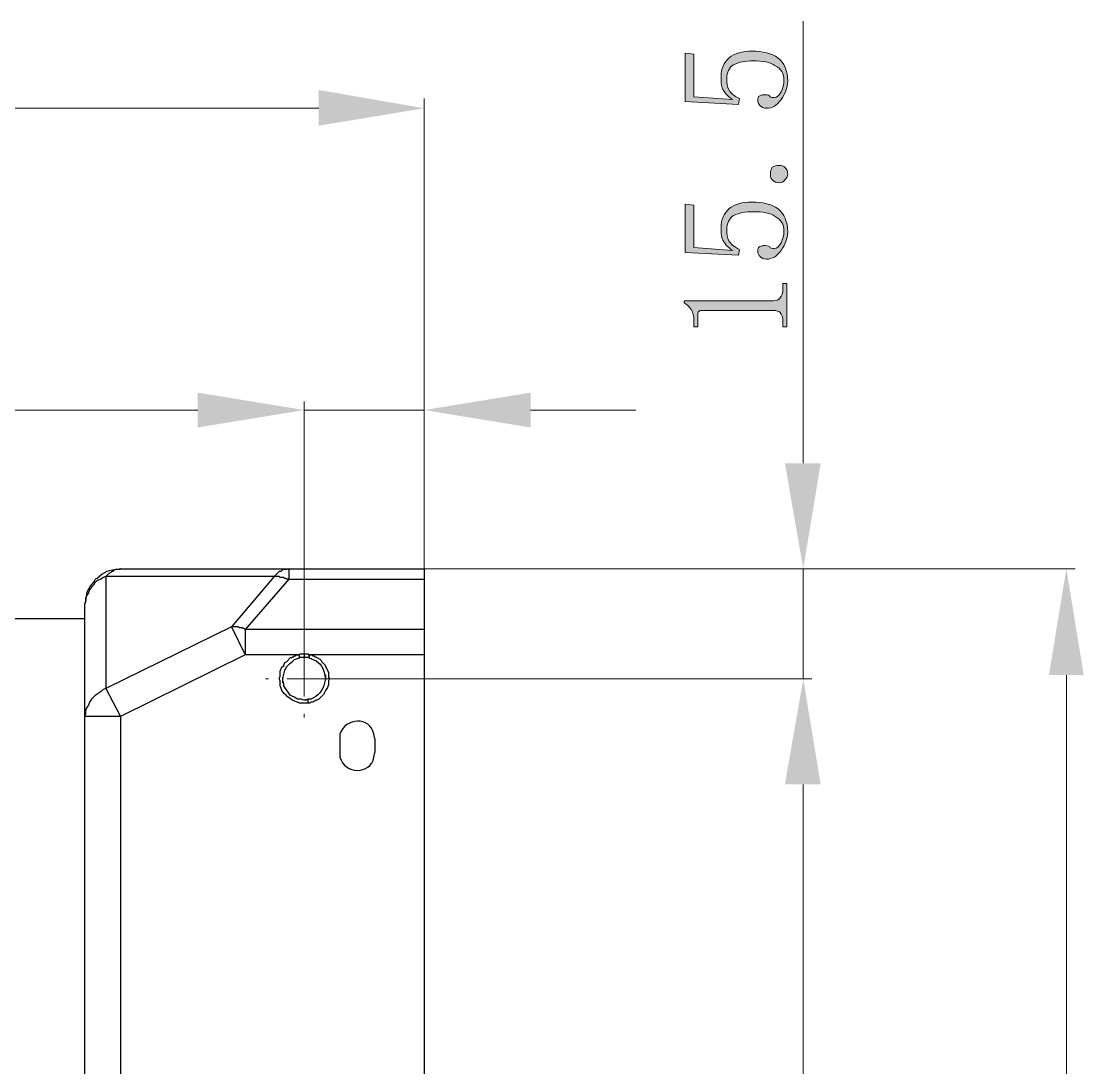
# Model space of a CAD drawing. Header units: millimetres. Extents: x 0 to 297, y 0 to 210.
# Drawn here: x 148.53 to 171.79, y 115.04 to 137.95 of the extents above; entities that cross this region are included whole.
import ezdxf

# ---------------------------------------------------------------- set-up
doc = ezdxf.new("R2010")
doc.units = ezdxf.units.MM

msp = doc.modelspace()

# ---------------------------------------------------------------- hatches: boundary and pattern name
h = msp.add_hatch(color=7)
edge = h.paths.add_edge_path(flags=0)
edge.add_spline(control_points=[(163.043588, 131.829015), (163.043588, 131.829015), (164.990886, 131.829015), (164.990886, 131.829015), (165.054386, 131.829015), (165.117886, 131.850111), (165.139088, 131.892515), (165.181386, 131.934813), (165.202588, 131.998313), (165.202588, 132.083015), (165.202588, 132.083015), (165.202588, 132.210015), (165.202588, 132.210015), (165.202588, 132.210015), (165.28729, 132.210015), (165.28729, 132.210015), (165.28729, 132.210015), (165.28729, 131.257515), (165.28729, 131.257515), (165.28729, 131.257515), (165.202588, 131.257515), (165.202588, 131.257515), (165.202588, 131.257515), (165.202588, 131.384515), (165.202588, 131.384515), (165.202588, 131.469111), (165.181386, 131.532611), (165.139088, 131.575015), (165.117886, 131.596111), (165.054386, 131.617313), (164.990886, 131.617313), (164.990886, 131.617313), (163.44579, 131.617313), (163.44579, 131.617313), (163.403386, 131.617313), (163.38229, 131.617313), (163.361088, 131.596111), (163.339886, 131.575015), (163.339886, 131.532611), (163.339886, 131.490313), (163.339886, 131.490313), (163.339886, 131.257515), (163.339886, 131.257515), (163.339886, 131.257515), (163.25529, 131.257515), (163.25529, 131.257515), (163.25529, 131.257515), (163.25529, 131.384515), (163.25529, 131.384515), (163.25529, 131.490313), (163.234088, 131.575015), (163.19179, 131.638515), (163.149386, 131.702015), (163.107088, 131.744313), (163.043588, 131.786611), (163.043588, 131.786611), (163.043588, 131.829015), (163.043588, 131.829015)], knot_values=[0, 0, 0, 0, 1, 1, 1, 2, 2, 2, 3, 3, 3, 4, 4, 4, 5, 5, 5, 6, 6, 6, 7, 7, 7, 8, 8, 8, 9, 9, 9, 10, 10, 10, 11, 11, 11, 12, 12, 12, 13, 13, 13, 14, 14, 14, 15, 15, 15, 16, 16, 16, 17, 17, 17, 18, 18, 18, 19, 19, 19, 19], degree=3, periodic=1)
edge = h.paths.add_edge_path(flags=0)
edge.add_spline(control_points=[(163.847886, 133.437611), (163.847886, 133.607015), (163.911386, 133.734015), (164.01729, 133.839813), (164.14429, 133.945611), (164.313588, 133.988015), (164.52529, 133.988015), (164.758088, 133.988015), (164.948588, 133.945611), (165.09679, 133.839813), (165.22379, 133.734015), (165.308386, 133.564611), (165.308386, 133.331813), (165.308386, 133.183611), (165.244886, 133.056611), (165.16029, 132.929611), (165.075588, 132.802611), (164.96979, 132.739111), (164.84279, 132.739111), (164.77929, 132.739111), (164.736886, 132.760313), (164.694588, 132.802611), (164.673386, 132.823813), (164.65229, 132.866111), (164.65229, 132.908515), (164.65229, 132.972015), (164.65229, 132.993111), (164.694588, 133.014313), (164.736886, 133.035515), (164.758088, 133.035515), (164.77929, 133.035515), (164.84279, 133.035515), (164.885088, 133.035515), (164.90629, 133.014313), (164.927386, 132.972015), (164.96979, 132.972015), (165.012088, 132.972015), (165.075588, 132.972015), (165.117886, 133.014313), (165.16029, 133.099015), (165.202588, 133.162515), (165.22379, 133.268313), (165.22379, 133.353015), (165.22379, 133.501111), (165.16029, 133.607015), (165.03329, 133.670515), (164.927386, 133.755111), (164.758088, 133.776313), (164.546386, 133.776313), (164.377088, 133.776313), (164.250088, 133.755111), (164.123088, 133.691611), (164.01729, 133.628111), (163.974886, 133.522313), (163.974886, 133.395313), (163.974886, 133.289515), (163.974886, 133.204813), (164.01729, 133.141313), (164.059588, 133.077813), (164.123088, 133.014313), (164.250088, 132.950813), (164.250088, 132.950813), (164.228886, 132.823813), (164.228886, 132.823813), (164.228886, 132.823813), (163.06479, 132.887313), (163.06479, 132.887313), (163.06479, 132.887313), (163.06479, 133.945611), (163.06479, 133.945611), (163.06479, 133.945611), (163.25529, 133.924515), (163.25529, 133.924515), (163.25529, 133.924515), (163.25529, 132.993111), (163.25529, 132.993111), (163.25529, 132.993111), (164.101886, 132.929611), (164.101886, 132.929611), (163.974886, 133.014313), (163.911386, 133.099015), (163.869088, 133.183611), (163.847886, 133.268313), (163.847886, 133.353015), (163.847886, 133.437611), (163.847886, 133.437611), (163.847886, 133.437611), (163.847886, 133.437611)], knot_values=[0, 0, 0, 0, 1, 1, 1, 2, 2, 2, 3, 3, 3, 4, 4, 4, 5, 5, 5, 6, 6, 6, 7, 7, 7, 8, 8, 8, 9, 9, 9, 10, 10, 10, 11, 11, 11, 12, 12, 12, 13, 13, 13, 14, 14, 14, 15, 15, 15, 16, 16, 16, 17, 17, 17, 18, 18, 18, 19, 19, 19, 20, 20, 20, 21, 21, 21, 22, 22, 22, 23, 23, 23, 24, 24, 24, 25, 25, 25, 26, 26, 26, 27, 27, 27, 28, 28, 28, 29, 29, 29, 29], degree=3, periodic=1)
edge = h.paths.add_edge_path(flags=0)
edge.add_spline(control_points=[(165.308386, 134.601813), (165.308386, 134.559515), (165.28729, 134.517111), (165.244886, 134.474813), (165.22379, 134.432515), (165.16029, 134.411313), (165.117886, 134.411313), (165.054386, 134.411313), (165.012088, 134.432515), (164.96979, 134.474813), (164.927386, 134.517111), (164.927386, 134.559515), (164.927386, 134.601813), (164.927386, 134.665313), (164.948588, 134.707611), (164.96979, 134.750015), (165.012088, 134.771111), (165.054386, 134.792313), (165.117886, 134.792313), (165.16029, 134.792313), (165.22379, 134.771111), (165.244886, 134.750015), (165.28729, 134.707611), (165.308386, 134.665313), (165.308386, 134.601813), (165.308386, 134.601813), (165.308386, 134.601813), (165.308386, 134.601813)], knot_values=[0, 0, 0, 0, 1, 1, 1, 2, 2, 2, 3, 3, 3, 4, 4, 4, 5, 5, 5, 6, 6, 6, 7, 7, 7, 8, 8, 8, 9, 9, 9, 9], degree=3, periodic=1)
edge = h.paths.add_edge_path(flags=0)
edge.add_spline(control_points=[(163.847886, 136.739611), (163.847886, 136.909015), (163.911386, 137.036015), (164.01729, 137.141813), (164.14429, 137.247611), (164.313588, 137.290015), (164.52529, 137.290015), (164.758088, 137.290015), (164.948588, 137.247611), (165.09679, 137.141813), (165.22379, 137.036015), (165.308386, 136.866611), (165.308386, 136.633813), (165.308386, 136.485611), (165.244886, 136.358611), (165.16029, 136.231611), (165.075588, 136.104611), (164.96979, 136.041111), (164.84279, 136.041111), (164.77929, 136.041111), (164.736886, 136.062313), (164.694588, 136.104611), (164.673386, 136.125813), (164.65229, 136.168111), (164.65229, 136.210515), (164.65229, 136.274015), (164.65229, 136.295111), (164.694588, 136.316313), (164.736886, 136.337515), (164.758088, 136.337515), (164.77929, 136.337515), (164.84279, 136.337515), (164.885088, 136.337515), (164.90629, 136.316313), (164.927386, 136.274015), (164.96979, 136.274015), (165.012088, 136.274015), (165.075588, 136.274015), (165.117886, 136.316313), (165.16029, 136.401015), (165.202588, 136.464515), (165.22379, 136.570313), (165.22379, 136.655015), (165.22379, 136.803111), (165.16029, 136.909015), (165.03329, 136.972515), (164.927386, 137.057111), (164.758088, 137.078313), (164.546386, 137.078313), (164.377088, 137.078313), (164.250088, 137.057111), (164.123088, 136.993611), (164.01729, 136.930111), (163.974886, 136.824313), (163.974886, 136.697313), (163.974886, 136.591515), (163.974886, 136.506813), (164.01729, 136.443313), (164.059588, 136.379813), (164.123088, 136.316313), (164.250088, 136.252813), (164.250088, 136.252813), (164.228886, 136.125813), (164.228886, 136.125813), (164.228886, 136.125813), (163.06479, 136.189313), (163.06479, 136.189313), (163.06479, 136.189313), (163.06479, 137.247611), (163.06479, 137.247611), (163.06479, 137.247611), (163.25529, 137.226515), (163.25529, 137.226515), (163.25529, 137.226515), (163.25529, 136.295111), (163.25529, 136.295111), (163.25529, 136.295111), (164.101886, 136.231611), (164.101886, 136.231611), (163.974886, 136.316313), (163.911386, 136.401015), (163.869088, 136.485611), (163.847886, 136.570313), (163.847886, 136.655015), (163.847886, 136.739611)], knot_values=[0, 0, 0, 0, 1, 1, 1, 2, 2, 2, 3, 3, 3, 4, 4, 4, 5, 5, 5, 6, 6, 6, 7, 7, 7, 8, 8, 8, 9, 9, 9, 10, 10, 10, 11, 11, 11, 12, 12, 12, 13, 13, 13, 14, 14, 14, 15, 15, 15, 16, 16, 16, 17, 17, 17, 18, 18, 18, 19, 19, 19, 20, 20, 20, 21, 21, 21, 22, 22, 22, 23, 23, 23, 24, 24, 24, 25, 25, 25, 26, 26, 26, 27, 27, 27, 28, 28, 28, 28], degree=3, periodic=1)
h = msp.add_hatch(color=7)
h.dxf.hatch_style = 2
h.paths.add_polyline_path([(155.042588, 136.443313), (155.042588, 135.660111), (157.34979, 136.041111)])
h = msp.add_hatch(color=7)
h.dxf.hatch_style = 2
h.paths.add_polyline_path([(152.39679, 129.818111), (152.39679, 129.056111), (154.725088, 129.437111)])
h = msp.add_hatch(color=7)
h.dxf.hatch_style = 2
h.paths.add_polyline_path([(159.678088, 129.818111), (159.678088, 129.056111), (157.34979, 129.437111)])
h = msp.add_hatch(color=7)
h.dxf.hatch_style = 2
h.paths.add_polyline_path([(165.244886, 128.273015), (166.028088, 128.273015), (165.647088, 125.965813)])
h = msp.add_hatch(color=7)
h.dxf.hatch_style = 2
h.paths.add_polyline_path([(171.023386, 123.637515), (171.785386, 123.637515), (171.404386, 125.965813)])
h = msp.add_hatch(color=7)
h.dxf.hatch_style = 2
h.paths.add_polyline_path([(165.244886, 121.245611), (166.028088, 121.245611), (165.647088, 123.552813)])
h = msp.add_hatch(color=7)
h.dxf.hatch_style = 2
h.paths.add_polyline_path([(165.244886, 121.245611), (166.028088, 121.245611), (165.647088, 123.552813)])

# ---------------------------------------------------------------- linework, layer by layer
at = {"color": 7, "lineweight": 15}
for points in [[(165.647088, 137.946111), (165.647088, 128.273015)], [(79.011886, 136.041111), (155.042588, 136.041111)], [(157.34979, 136.252813), (157.34979, 123.955015)], [(154.725088, 129.627611), (154.725088, 123.658611)], [(157.34979, 129.627611), (157.34979, 123.658611)], [(152.39679, 129.437111), (144.670886, 129.437111)], [(157.34979, 129.437111), (154.725088, 129.437111)], [(159.678088, 129.437111), (161.98529, 129.437111)], [(154.830886, 125.965813), (165.837588, 125.965813)], [(157.455588, 125.965813), (171.594886, 125.965813)], [(165.647088, 125.965813), (165.647088, 123.552813)], [(154.725088, 124.399515), (154.725088, 124.336015)], [(154.725088, 123.955015), (154.725088, 123.552813), (154.344088, 123.552813)], [(153.941886, 123.552813), (153.878386, 123.552813)], [(154.725088, 123.552813), (155.106088, 123.552813)], [(154.725088, 123.552813), (154.725088, 123.171813)], [(154.830886, 123.552813), (165.837588, 123.552813)], [(154.830886, 123.552813), (165.837588, 123.552813)], [(155.50829, 123.552813), (155.57179, 123.552813)], [(171.404386, 123.637515), (171.404386, 98.893611)], [(154.725088, 122.790813), (154.725088, 122.706111)], [(165.647088, 121.245611), (165.647088, 103.444515)], [(165.647088, 121.245611), (165.647088, 118.917313)]]:
    msp.add_lwpolyline(points, dxfattribs=at)
at = {"color": 7, "lineweight": 25}
for points in [[(150.385886, 125.796515), (150.322386, 125.775313), (150.280088, 125.733015), (150.216588, 125.711813), (150.153088, 125.669515), (150.11079, 125.606015), (150.068386, 125.563611), (150.026088, 125.500111), (150.004886, 125.436611), (149.962588, 125.373111), (149.941386, 125.309611), (149.941386, 125.246111), (149.92029, 125.182611)], [(150.703386, 125.965813), (150.68229, 125.944611), (150.597588, 125.944611), (150.55529, 125.923515), (150.534088, 125.902313), (150.512886, 125.902313), (150.49179, 125.881111), (150.449386, 125.860015), (150.385886, 125.796515)], [(150.385886, 125.796515), (150.385886, 123.341111)], [(154.068886, 125.796515), (150.385886, 125.796515)], [(150.703386, 125.965813), (154.386386, 125.965813)], [(154.068886, 125.796515), (153.137588, 124.695813)], [(154.386386, 125.965813), (154.344088, 125.944611), (154.259386, 125.944611), (154.23829, 125.923515), (154.217088, 125.902313), (154.17479, 125.902313), (154.068886, 125.796515)], [(154.386386, 125.733015), (154.344088, 125.733015), (154.322886, 125.754111), (154.30179, 125.754111), (154.280588, 125.775313), (154.195886, 125.775313), (154.17479, 125.796515), (154.068886, 125.796515)], [(154.386386, 125.965813), (154.386386, 125.902313), (154.386386, 125.733015)], [(154.386386, 125.965813), (157.34979, 125.965813), (157.34979, 125.733015)], [(154.386386, 125.733015), (153.433886, 124.632313)], [(154.386386, 125.733015), (157.34979, 125.733015), (157.34979, 124.632313)], [(149.92029, 125.182611), (149.92029, 122.727313)], [(149.92029, 124.865111), (78.48279, 124.865111)], [(153.137588, 124.695813), (150.385886, 123.341111)], [(153.137588, 124.695813), (153.433886, 124.082015)], [(153.433886, 124.632313), (153.41279, 124.653515), (153.391588, 124.653515), (153.370386, 124.674611), (153.306886, 124.674611), (153.28579, 124.695813), (153.137588, 124.695813)], [(153.433886, 124.632313), (153.433886, 124.378313), (153.433886, 124.082015)], [(157.34979, 124.632313), (153.433886, 124.632313)], [(157.34979, 124.632313), (157.34979, 124.082015)], [(153.433886, 124.082015), (150.703386, 122.727313)], [(154.61929, 124.082015), (153.433886, 124.082015)], [(154.259386, 123.552813), (154.280588, 123.658611), (154.30179, 123.743313), (154.344088, 123.828015), (154.407588, 123.891515), (154.471088, 123.933813), (154.513386, 123.976111), (154.576886, 123.997313), (154.640386, 124.018515)], [(154.640386, 124.018515), (154.598088, 123.997313)], [(154.725088, 124.103111), (154.80979, 124.103111), (154.80979, 124.082015), (154.830886, 124.082015), (154.830886, 124.039611), (154.80979, 124.018515), (154.725088, 124.018515)], [(154.80979, 124.018515), (154.87329, 123.997313), (154.894386, 123.997313)], [(154.830886, 124.082015), (154.894386, 124.082015), (154.915588, 124.060813), (154.93679, 124.060813), (154.957886, 124.039611), (154.979088, 124.039611), (155.00029, 124.018515), (155.084886, 123.976111), (155.106088, 123.933813), (155.169588, 123.870313), (155.25429, 123.701015), (155.25429, 123.595111), (155.275386, 123.552813), (155.25429, 123.510515), (155.25429, 123.425813), (155.233088, 123.362313), (155.19079, 123.298813), (155.148386, 123.214111), (155.042588, 123.108313), (155.00029, 123.087111), (154.979088, 123.087111), (154.957886, 123.066015), (154.93679, 123.066015), (154.915588, 123.044813), (154.87329, 123.044813), (154.852088, 123.023611), (154.830886, 123.023611)], [(157.34979, 124.082015), (154.830886, 124.082015)], [(157.34979, 124.082015), (157.34979, 98.428015)], [(154.280588, 123.468111), (154.259386, 123.468111), (154.259386, 123.574015)], [(154.725088, 123.087111), (154.661588, 123.108313), (154.576886, 123.108313), (154.513386, 123.150611), (154.42879, 123.193015), (154.30179, 123.362313), (154.280588, 123.404611), (154.280588, 123.447015), (154.259386, 123.510515), (154.259386, 123.552813)], [(155.169588, 123.658611), (155.19079, 123.637515), (155.19079, 123.531611)], [(150.385886, 123.341111), (150.322386, 123.320015), (150.280088, 123.277611), (150.153088, 123.193015), (150.068386, 123.108313), (150.026088, 123.044813), (150.004886, 122.981313), (149.962588, 122.917813), (149.941386, 122.854313), (149.941386, 122.790813), (149.92029, 122.727313)], [(150.385886, 123.341111), (150.703386, 122.727313)], [(154.80979, 123.108313), (154.767386, 123.087111), (154.725088, 123.087111)], [(154.830886, 123.108313), (154.725088, 123.087111)], [(154.830886, 123.023611), (154.80979, 123.044813), (154.80979, 123.108313)], [(149.92029, 122.727313), (149.92029, 99.803813)], [(150.703386, 122.727313), (149.92029, 122.727313)], [(150.703386, 122.727313), (150.703386, 99.803813)], [(156.27029, 122.240515), (156.27029, 121.944111)]]:
    msp.add_lwpolyline(points, dxfattribs=at)
msp.add_lwpolyline([(154.61929, 124.082015), (154.640386, 124.103111), (154.725088, 124.103111), (154.725088, 124.018515), (154.640386, 124.018515), (154.61929, 124.018515)], close=True, dxfattribs=at)
at = {"color": 7, "lineweight": 5}
for points, knots in [([(163.847886, 136.739611), (163.847886, 136.909015), (163.911386, 137.036015), (164.01729, 137.141813), (164.14429, 137.247611), (164.313588, 137.290015), (164.52529, 137.290015), (164.758088, 137.290015), (164.948588, 137.247611), (165.09679, 137.141813), (165.22379, 137.036015), (165.308386, 136.866611), (165.308386, 136.633813), (165.308386, 136.485611), (165.244886, 136.358611), (165.16029, 136.231611), (165.075588, 136.104611), (164.96979, 136.041111), (164.84279, 136.041111), (164.77929, 136.041111), (164.736886, 136.062313), (164.694588, 136.104611), (164.673386, 136.125813), (164.65229, 136.168111), (164.65229, 136.210515), (164.65229, 136.274015), (164.65229, 136.295111), (164.694588, 136.316313), (164.736886, 136.337515), (164.758088, 136.337515), (164.77929, 136.337515), (164.84279, 136.337515), (164.885088, 136.337515), (164.90629, 136.316313), (164.927386, 136.274015), (164.96979, 136.274015), (165.012088, 136.274015), (165.075588, 136.274015), (165.117886, 136.316313), (165.16029, 136.401015), (165.202588, 136.464515), (165.22379, 136.570313), (165.22379, 136.655015), (165.22379, 136.803111), (165.16029, 136.909015), (165.03329, 136.972515), (164.927386, 137.057111), (164.758088, 137.078313), (164.546386, 137.078313), (164.377088, 137.078313), (164.250088, 137.057111), (164.123088, 136.993611), (164.01729, 136.930111), (163.974886, 136.824313), (163.974886, 136.697313), (163.974886, 136.591515), (163.974886, 136.506813), (164.01729, 136.443313), (164.059588, 136.379813), (164.123088, 136.316313), (164.250088, 136.252813), (164.250088, 136.252813), (164.228886, 136.125813), (164.228886, 136.125813), (164.228886, 136.125813), (163.06479, 136.189313), (163.06479, 136.189313), (163.06479, 136.189313), (163.06479, 137.247611), (163.06479, 137.247611), (163.06479, 137.247611), (163.25529, 137.226515), (163.25529, 137.226515), (163.25529, 137.226515), (163.25529, 136.295111), (163.25529, 136.295111), (163.25529, 136.295111), (164.101886, 136.231611), (164.101886, 136.231611), (163.974886, 136.316313), (163.911386, 136.401015), (163.869088, 136.485611), (163.847886, 136.570313), (163.847886, 136.655015), (163.847886, 136.739611), (163.847886, 136.739611), (163.847886, 136.739611), (163.847886, 136.739611)], [0, 0, 0, 0, 1, 1, 1, 2, 2, 2, 3, 3, 3, 4, 4, 4, 5, 5, 5, 6, 6, 6, 7, 7, 7, 8, 8, 8, 9, 9, 9, 10, 10, 10, 11, 11, 11, 12, 12, 12, 13, 13, 13, 14, 14, 14, 15, 15, 15, 16, 16, 16, 17, 17, 17, 18, 18, 18, 19, 19, 19, 20, 20, 20, 21, 21, 21, 22, 22, 22, 23, 23, 23, 24, 24, 24, 25, 25, 25, 26, 26, 26, 27, 27, 27, 28, 28, 28, 29, 29, 29, 29]), ([(165.308386, 134.601813), (165.308386, 134.559515), (165.28729, 134.517111), (165.244886, 134.474813), (165.22379, 134.432515), (165.16029, 134.411313), (165.117886, 134.411313), (165.054386, 134.411313), (165.012088, 134.432515), (164.96979, 134.474813), (164.927386, 134.517111), (164.927386, 134.559515), (164.927386, 134.601813), (164.927386, 134.665313), (164.948588, 134.707611), (164.96979, 134.750015), (165.012088, 134.771111), (165.054386, 134.792313), (165.117886, 134.792313), (165.16029, 134.792313), (165.22379, 134.771111), (165.244886, 134.750015), (165.28729, 134.707611), (165.308386, 134.665313), (165.308386, 134.601813), (165.308386, 134.601813), (165.308386, 134.601813), (165.308386, 134.601813)], [0, 0, 0, 0, 1, 1, 1, 2, 2, 2, 3, 3, 3, 4, 4, 4, 5, 5, 5, 6, 6, 6, 7, 7, 7, 8, 8, 8, 9, 9, 9, 9]), ([(163.847886, 133.437611), (163.847886, 133.607015), (163.911386, 133.734015), (164.01729, 133.839813), (164.14429, 133.945611), (164.313588, 133.988015), (164.52529, 133.988015), (164.758088, 133.988015), (164.948588, 133.945611), (165.09679, 133.839813), (165.22379, 133.734015), (165.308386, 133.564611), (165.308386, 133.331813), (165.308386, 133.183611), (165.244886, 133.056611), (165.16029, 132.929611), (165.075588, 132.802611), (164.96979, 132.739111), (164.84279, 132.739111), (164.77929, 132.739111), (164.736886, 132.760313), (164.694588, 132.802611), (164.673386, 132.823813), (164.65229, 132.866111), (164.65229, 132.908515), (164.65229, 132.972015), (164.65229, 132.993111), (164.694588, 133.014313), (164.736886, 133.035515), (164.758088, 133.035515), (164.77929, 133.035515), (164.84279, 133.035515), (164.885088, 133.035515), (164.90629, 133.014313), (164.927386, 132.972015), (164.96979, 132.972015), (165.012088, 132.972015), (165.075588, 132.972015), (165.117886, 133.014313), (165.16029, 133.099015), (165.202588, 133.162515), (165.22379, 133.268313), (165.22379, 133.353015), (165.22379, 133.501111), (165.16029, 133.607015), (165.03329, 133.670515), (164.927386, 133.755111), (164.758088, 133.776313), (164.546386, 133.776313), (164.377088, 133.776313), (164.250088, 133.755111), (164.123088, 133.691611), (164.01729, 133.628111), (163.974886, 133.522313), (163.974886, 133.395313), (163.974886, 133.289515), (163.974886, 133.204813), (164.01729, 133.141313), (164.059588, 133.077813), (164.123088, 133.014313), (164.250088, 132.950813), (164.250088, 132.950813), (164.228886, 132.823813), (164.228886, 132.823813), (164.228886, 132.823813), (163.06479, 132.887313), (163.06479, 132.887313), (163.06479, 132.887313), (163.06479, 133.945611), (163.06479, 133.945611), (163.06479, 133.945611), (163.25529, 133.924515), (163.25529, 133.924515), (163.25529, 133.924515), (163.25529, 132.993111), (163.25529, 132.993111), (163.25529, 132.993111), (164.101886, 132.929611), (164.101886, 132.929611), (163.974886, 133.014313), (163.911386, 133.099015), (163.869088, 133.183611), (163.847886, 133.268313), (163.847886, 133.353015), (163.847886, 133.437611), (163.847886, 133.437611), (163.847886, 133.437611), (163.847886, 133.437611)], [0, 0, 0, 0, 1, 1, 1, 2, 2, 2, 3, 3, 3, 4, 4, 4, 5, 5, 5, 6, 6, 6, 7, 7, 7, 8, 8, 8, 9, 9, 9, 10, 10, 10, 11, 11, 11, 12, 12, 12, 13, 13, 13, 14, 14, 14, 15, 15, 15, 16, 16, 16, 17, 17, 17, 18, 18, 18, 19, 19, 19, 20, 20, 20, 21, 21, 21, 22, 22, 22, 23, 23, 23, 24, 24, 24, 25, 25, 25, 26, 26, 26, 27, 27, 27, 28, 28, 28, 29, 29, 29, 29]), ([(163.043588, 131.829015), (163.043588, 131.829015), (164.990886, 131.829015), (164.990886, 131.829015), (165.054386, 131.829015), (165.117886, 131.850111), (165.139088, 131.892515), (165.181386, 131.934813), (165.202588, 131.998313), (165.202588, 132.083015), (165.202588, 132.083015), (165.202588, 132.210015), (165.202588, 132.210015), (165.202588, 132.210015), (165.28729, 132.210015), (165.28729, 132.210015), (165.28729, 132.210015), (165.28729, 131.257515), (165.28729, 131.257515), (165.28729, 131.257515), (165.202588, 131.257515), (165.202588, 131.257515), (165.202588, 131.257515), (165.202588, 131.384515), (165.202588, 131.384515), (165.202588, 131.469111), (165.181386, 131.532611), (165.139088, 131.575015), (165.117886, 131.596111), (165.054386, 131.617313), (164.990886, 131.617313), (164.990886, 131.617313), (163.44579, 131.617313), (163.44579, 131.617313), (163.403386, 131.617313), (163.38229, 131.617313), (163.361088, 131.596111), (163.339886, 131.575015), (163.339886, 131.532611), (163.339886, 131.490313), (163.339886, 131.490313), (163.339886, 131.257515), (163.339886, 131.257515), (163.339886, 131.257515), (163.25529, 131.257515), (163.25529, 131.257515), (163.25529, 131.257515), (163.25529, 131.384515), (163.25529, 131.384515), (163.25529, 131.490313), (163.234088, 131.575015), (163.19179, 131.638515), (163.149386, 131.702015), (163.107088, 131.744313), (163.043588, 131.786611), (163.043588, 131.786611), (163.043588, 131.829015), (163.043588, 131.829015)], [0, 0, 0, 0, 1, 1, 1, 2, 2, 2, 3, 3, 3, 4, 4, 4, 5, 5, 5, 6, 6, 6, 7, 7, 7, 8, 8, 8, 9, 9, 9, 10, 10, 10, 11, 11, 11, 12, 12, 12, 13, 13, 13, 14, 14, 14, 15, 15, 15, 16, 16, 16, 17, 17, 17, 18, 18, 18, 19, 19, 19, 19])]:
    msp.add_open_spline(points, degree=3, knots=knots, dxfattribs=at)
at = {"color": 7, "lineweight": 25}
for points, knots in [([(150.703386, 125.965813), (150.703386, 125.965813), (150.661088, 125.944611), (150.661088, 125.944611), (150.444517, 125.943906), (150.354206, 125.896316), (150.195386, 125.754111), (150.195386, 125.754111), (150.153088, 125.733015), (150.153088, 125.733015)], [0, 0, 0, 0, 1, 1, 1, 2, 2, 2, 3, 3, 3, 3]), ([(150.153088, 125.733015), (150.153088, 125.733015), (150.131886, 125.690611), (150.131886, 125.690611), (149.989787, 125.531896), (149.942091, 125.441585), (149.941386, 125.225015), (149.941386, 125.225015), (149.92029, 125.182611), (149.92029, 125.182611)], [0, 0, 0, 0, 1, 1, 1, 2, 2, 2, 3, 3, 3, 3]), ([(154.830886, 123.023611), (154.830886, 123.023611), (154.767386, 123.023611), (154.767386, 123.023611), (154.718103, 123.023611), (154.668714, 123.023611), (154.61929, 123.023611), (154.61929, 123.023611), (154.576886, 123.044813), (154.576886, 123.044813), (154.576886, 123.044813), (154.513386, 123.066015), (154.513386, 123.066015), (154.393512, 123.118191), (154.314807, 123.197601), (154.23829, 123.298813), (154.23829, 123.298813), (154.217088, 123.362313), (154.217088, 123.362313), (154.217088, 123.362313), (154.195886, 123.404611), (154.195886, 123.404611), (154.195886, 123.404611), (154.195886, 123.510515), (154.195886, 123.510515), (154.195886, 123.510515), (154.17479, 123.552813), (154.17479, 123.552813), (154.17479, 123.552813), (154.195886, 123.616313), (154.195886, 123.616313), (154.195886, 123.616313), (154.195886, 123.722111), (154.195886, 123.722111), (154.195886, 123.722111), (154.23829, 123.806813), (154.23829, 123.806813), (154.23829, 123.806813), (154.280588, 123.849111), (154.280588, 123.849111), (154.280588, 123.849111), (154.30179, 123.912611), (154.30179, 123.912611), (154.30179, 123.912611), (154.344088, 123.933813), (154.344088, 123.933813), (154.344088, 123.933813), (154.42879, 124.018515), (154.42879, 124.018515), (154.42879, 124.018515), (154.449886, 124.018515), (154.449886, 124.018515), (154.449886, 124.018515), (154.471088, 124.039611), (154.471088, 124.039611), (154.471088, 124.039611), (154.49229, 124.039611), (154.49229, 124.039611), (154.49229, 124.039611), (154.513386, 124.060813), (154.513386, 124.060813), (154.513386, 124.060813), (154.534588, 124.060813), (154.534588, 124.060813), (154.534588, 124.060813), (154.55579, 124.082015), (154.55579, 124.082015), (154.55579, 124.082015), (154.61929, 124.082015), (154.61929, 124.082015)], [0, 0, 0, 0, 1, 1, 1, 2, 2, 2, 3, 3, 3, 4, 4, 4, 5, 5, 5, 6, 6, 6, 7, 7, 7, 8, 8, 8, 9, 9, 9, 10, 10, 10, 11, 11, 11, 12, 12, 12, 13, 13, 13, 14, 14, 14, 15, 15, 15, 16, 16, 16, 17, 17, 17, 18, 18, 18, 19, 19, 19, 20, 20, 20, 21, 21, 21, 22, 22, 22, 23, 23, 23, 23]), ([(154.80979, 124.018515), (154.80979, 124.018515), (154.87329, 123.997313), (154.87329, 123.997313), (155.045798, 123.942597), (155.136815, 123.838493), (155.169588, 123.658611), (155.169588, 123.658611), (155.19079, 123.552813), (155.19079, 123.552813)], [0, 0, 0, 0, 1, 1, 1, 2, 2, 2, 3, 3, 3, 3]), ([(155.19079, 123.552813), (155.19079, 123.552813), (155.169588, 123.468111), (155.169588, 123.468111), (155.145987, 123.299907), (155.017611, 123.1746), (154.87329, 123.108313), (154.87329, 123.108313), (154.80979, 123.108313), (154.80979, 123.108313)], [0, 0, 0, 0, 1, 1, 1, 2, 2, 2, 3, 3, 3, 3]), ([(156.27029, 122.240515), (156.27029, 122.240515), (156.249088, 122.346313), (156.249088, 122.346313), (156.166891, 122.731194), (155.624706, 122.715707), (155.50829, 122.346313), (155.50829, 122.346313), (155.50829, 122.240515), (155.50829, 122.240515), (155.50829, 122.240515), (155.50829, 121.944111), (155.50829, 121.944111), (155.50829, 121.944111), (155.50829, 121.838313), (155.50829, 121.838313), (155.601106, 121.468214), (156.185588, 121.446412), (156.249088, 121.838313), (156.249088, 121.838313), (156.27029, 121.944111), (156.27029, 121.944111)], [0, 0, 0, 0, 1, 1, 1, 2, 2, 2, 3, 3, 3, 4, 4, 4, 5, 5, 5, 6, 6, 6, 7, 7, 7, 7])]:
    msp.add_open_spline(points, degree=3, knots=knots, dxfattribs=at)

doc.saveas('drawing.dxf')
